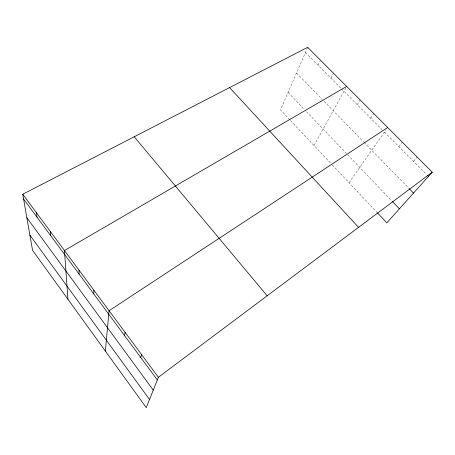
<?xml version="1.0" encoding="UTF-8"?>
<svg xmlns="http://www.w3.org/2000/svg" width="455" height="455" viewBox="0 0 455 455"><rect width="100%" height="100%" fill="white"/><g stroke="black" fill="none" stroke-linecap="round" stroke-linejoin="round"><path stroke-width="0.34" stroke-dasharray="2.27 1.71" d="M307.671 47.331L280.53 109.962L290.097 120.12M318.056 65.23L320.451 60.134M330.893 78.158L333.441 73.158M314.018 145.526L346.659 86.399M357.226 104.673L360.098 99.867M370.728 118.272L373.771 113.568M349.042 182.717L386.073 129.806M398.864 146.607L402.265 142.131M413.527 161.371L417.121 157.015M305.424 52.513L341.045 88.384M341.529 88.867L382.012 129.635M384.464 132.104L426.466 174.401M296.535 73.033L322.242 99.423M324.153 101.385L363.545 141.818M364.028 142.313L408.618 188.08M288.095 92.501L304.446 109.592M306.391 111.623L391.727 200.797M290.574 120.626L331.843 164.448M332.326 164.966L376.876 212.275"/><path stroke-width="0.68" d="M93.764 293.93L93.866 290.193M105.367 351.078L109.075 310.72L387.677 127.508M124.568 335.585L125.119 332.366M140.754 357.476L141.556 354.542M432.25 172.178L158.391 377.263L146.271 407.669L32.561 250.347L22.75 194.234L307.671 47.331L432.25 172.178L386.83 222.842L377.349 212.775M346.659 86.399L64.468 250.523L67.937 299.293M427.461 175.402L428.456 176.409M409.108 188.58L413.498 193.091M392.204 201.303L399.399 208.822M229.587 87.587L358.557 227.363M134.214 136.762L267.17 295.801M22.75 194.234L158.391 377.263M23.592 199.034L157.339 379.902M26.862 217.757L153.261 390.134M29.893 235.116L149.524 399.518M36.355 212.587L37.02 217.194M50.255 231.345L50.744 235.753M78.999 270.133L79.102 274.103"/></g></svg>
